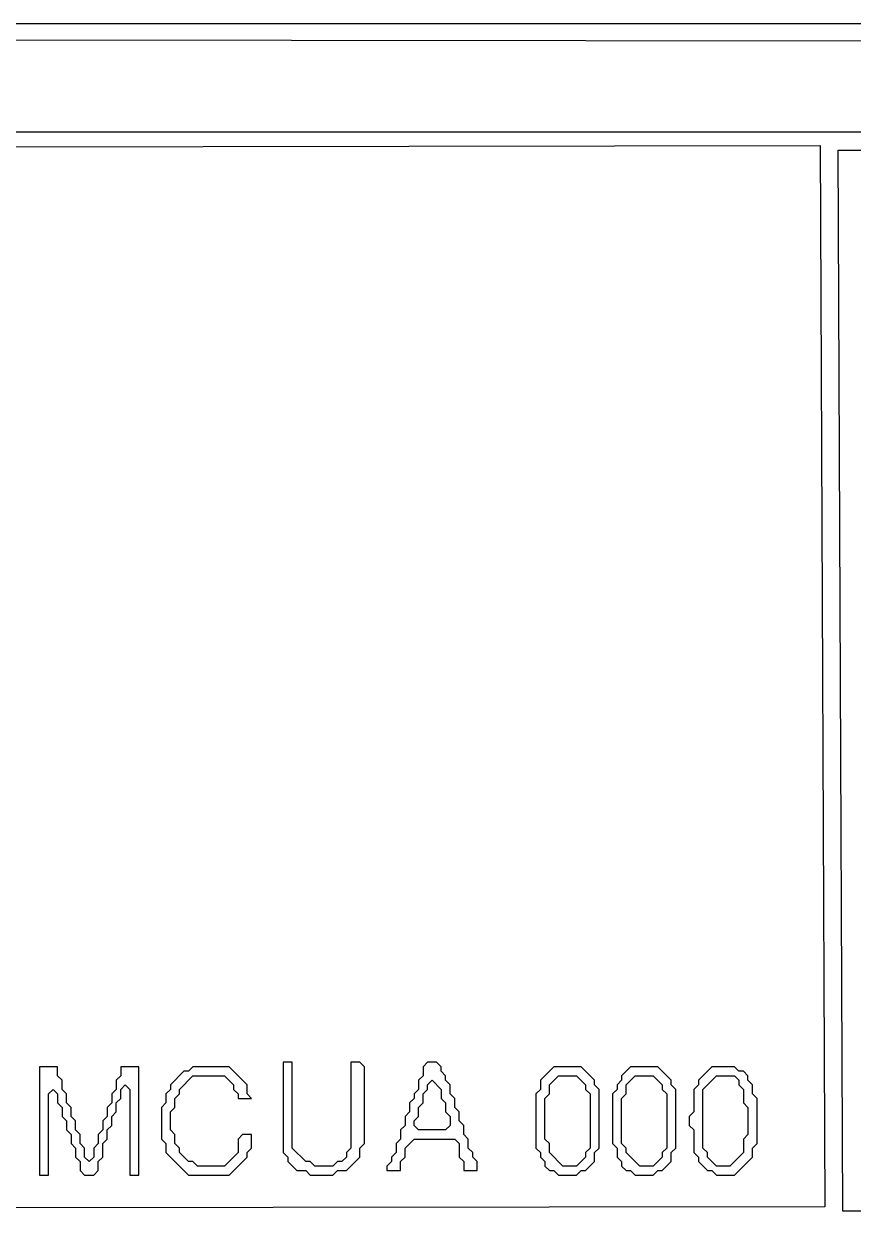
# Model space of a CAD drawing. Extents: x 17 to 323, y -435 to -5.
# Drawn here: x 267.75 to 286.13, y -401.3 to -375 of the extents above; entities that cross this region are included whole.
import ezdxf

# ---------------------------------------------------------------- set-up
doc = ezdxf.new("R2010")
doc.units = 0

msp = doc.modelspace()

# ---------------------------------------------------------------- linework, layer by layer
at = {"layer": 'CONTOURS'}
for p, q in [((312.9, -375), (206.1, -375)), ((206.5, -375.3), (313, -375.4)), ((312.9, -377.4), (208.5, -377.4)), ((208.8, -377.8), (285.4, -377.7)), ((285.4, -377.7), (285.5, -401.2)), ((285.8, -377.8), (312.9, -377.7)), ((285.9, -401.3), (285.8, -377.8)), ((268.1, -398.1), (268.1, -400.5)), ((268.5, -398.1), (268.1, -398.1)), ((268.5, -398.3), (268.5, -398.1)), ((270.3, -398.1), (269.9, -398.1)), ((269.9, -398.1), (269.9, -398.3)), ((270.3, -400.5), (270.3, -398.1)), ((271.5, -398.1), (271.4, -398.2)), ((272.3, -398.1), (271.5, -398.1)), ((272.7, -398.5), (272.3, -398.1)), ((273.5, -398), (273.5, -400)), ((273.7, -398), (273.5, -398)), ((273.7, -399.9), (273.7, -398)), ((275.2, -398), (275, -398)), ((275, -398), (275, -399.9)), ((275.3, -398.1), (275.2, -398)), ((275.3, -399.8), (275.3, -398.1)), ((276.7, -398), (276.6, -398.1)), ((276.6, -398.1), (276.6, -398.3)), ((276.9, -398), (276.7, -398)), ((277, -398.1), (276.9, -398)), ((277, -398.2), (277, -398.1)), ((279.5, -398.1), (279.2, -398.4)), ((280.1, -398.1), (279.5, -398.1)), ((280.4, -398.4), (280.1, -398.1)), ((281.2, -398.1), (281, -398.3)), ((281.8, -398.1), (281.2, -398.1)), ((282.1, -398.4), (281.8, -398.1)), ((283, -398.1), (282.7, -398.4)), ((283.5, -398.1), (283, -398.1)), ((283.6, -398.2), (283.5, -398.1)), ((268.6, -398.4), (268.5, -398.3)), ((268.6, -398.6), (268.6, -398.4)), ((269.9, -398.3), (269.8, -398.4)), ((269.8, -398.4), (269.8, -398.6)), ((271.3, -398.2), (271, -398.5)), ((271.2, -398.6), (271.5, -398.3)), ((271.4, -398.2), (271.3, -398.2)), ((271.5, -398.3), (272.2, -398.3)), ((272.2, -398.3), (272.4, -398.5)), ((276.6, -398.3), (276.5, -398.4)), ((276.5, -398.4), (276.5, -398.6)), ((276.7, -398.5), (276.8, -398.4)), ((276.8, -398.4), (277, -398.6)), ((277.1, -398.3), (277, -398.2)), ((277.1, -398.4), (277.1, -398.3)), ((277.2, -398.5), (277.1, -398.4)), ((279.2, -398.4), (279.2, -398.6)), ((279.4, -398.5), (279.6, -398.3)), ((279.6, -398.3), (280, -398.3)), ((280, -398.3), (280.2, -398.5)), ((280.4, -398.5), (280.4, -398.4)), ((281, -398.4), (280.9, -398.5)), ((281, -398.3), (281, -398.4)), ((281.1, -398.5), (281.3, -398.3)), ((281.3, -398.3), (281.7, -398.3)), ((281.7, -398.3), (281.9, -398.5)), ((282.1, -398.5), (282.1, -398.4)), ((282.7, -398.4), (282.7, -398.5)), ((282.8, -398.6), (283.1, -398.3)), ((283.1, -398.3), (283.5, -398.3)), ((283.5, -398.3), (283.6, -398.4)), ((283.7, -398.2), (283.6, -398.2)), ((283.6, -398.4), (283.6, -398.5)), ((283.8, -398.3), (283.7, -398.2)), ((283.8, -398.4), (283.8, -398.3)), ((283.9, -398.5), (283.8, -398.4)), ((268.3, -398.7), (268.4, -398.6)), ((268.3, -400.5), (268.3, -398.7)), ((268.4, -398.6), (268.5, -398.7)), ((268.5, -398.7), (268.5, -398.9)), ((268.7, -398.7), (268.6, -398.6)), ((268.7, -398.9), (268.7, -398.7)), ((269.8, -398.6), (269.7, -398.7)), ((269.7, -398.7), (269.7, -398.9)), ((269.9, -398.6), (270, -398.5)), ((269.9, -398.8), (269.9, -398.6)), ((270, -398.5), (270.1, -398.6)), ((270.1, -398.6), (270.1, -400.5)), ((271, -398.6), (270.9, -398.7)), ((270.9, -398.7), (270.9, -398.9)), ((271, -398.5), (271, -398.6)), ((271.1, -398.8), (271.2, -398.7)), ((271.2, -398.7), (271.2, -398.6)), ((272.4, -398.5), (272.4, -398.6)), ((272.4, -398.6), (272.5, -398.7)), ((272.5, -398.7), (272.5, -398.8)), ((272.7, -398.7), (272.7, -398.5)), ((272.8, -398.8), (272.7, -398.7)), ((276.5, -398.6), (276.4, -398.7)), ((276.4, -398.7), (276.4, -398.8)), ((276.6, -398.7), (276.7, -398.6)), ((276.6, -398.9), (276.6, -398.7)), ((276.7, -398.6), (276.7, -398.5)), ((277, -398.6), (277, -398.8)), ((277.2, -398.7), (277.2, -398.5)), ((277.3, -398.8), (277.2, -398.7)), ((279.2, -398.6), (279.1, -398.7)), ((279.1, -398.7), (279.1, -399.9)), ((279.3, -398.8), (279.4, -398.7)), ((279.4, -398.7), (279.4, -398.5)), ((280.2, -398.5), (280.2, -398.6)), ((280.2, -398.6), (280.3, -398.7)), ((280.3, -398.7), (280.3, -399.9)), ((280.5, -398.6), (280.4, -398.5)), ((280.5, -399.9), (280.5, -398.6)), ((280.9, -398.6), (280.8, -398.7)), ((280.8, -398.7), (280.8, -399.8)), ((280.9, -398.5), (280.9, -398.6)), ((281, -398.8), (281.1, -398.7)), ((281.1, -398.7), (281.1, -398.5)), ((281.9, -398.5), (281.9, -398.6)), ((281.9, -398.6), (282, -398.7)), ((282, -398.7), (282, -399.9)), ((282.2, -398.6), (282.1, -398.5)), ((282.2, -399.9), (282.2, -398.6)), ((282.7, -398.5), (282.6, -398.6)), ((282.6, -398.6), (282.6, -399.1)), ((282.8, -399.9), (282.8, -398.6)), ((283.6, -398.5), (283.7, -398.6)), ((283.7, -398.6), (283.7, -398.9)), ((283.9, -398.7), (283.9, -398.5)), ((284, -398.8), (283.9, -398.7)), ((268.5, -398.9), (268.6, -399)), ((268.8, -399), (268.7, -398.9)), ((269.7, -398.9), (269.6, -399)), ((269.8, -398.9), (269.9, -398.8)), ((269.8, -399.1), (269.8, -398.9)), ((270.9, -398.9), (270.8, -399)), ((271.1, -399), (271.1, -398.8)), ((272.5, -398.8), (272.8, -398.8)), ((276.4, -398.8), (276.3, -398.9)), ((276.3, -398.9), (276.3, -399.1)), ((276.5, -399), (276.6, -398.9)), ((277, -398.8), (277.1, -398.9)), ((277.1, -398.9), (277.1, -399.1)), ((277.3, -399), (277.3, -398.8)), ((279.3, -399.7), (279.3, -398.8)), ((281, -399.8), (281, -398.8)), ((283.7, -398.9), (283.8, -399)), ((284, -399.8), (284, -398.8)), ((268.6, -399), (268.6, -399.2)), ((268.6, -399.2), (268.7, -399.3)), ((268.8, -399.2), (268.8, -399)), ((268.9, -399.3), (268.8, -399.2)), ((269.6, -399.2), (269.5, -399.3)), ((269.6, -399), (269.6, -399.2)), ((269.7, -399.2), (269.8, -399.1)), ((269.7, -399.4), (269.7, -399.2)), ((270.8, -399), (270.8, -399.7)), ((271, -399.1), (271.1, -399)), ((271, -399.5), (271, -399.1)), ((276.3, -399.1), (276.2, -399.2)), ((276.2, -399.2), (276.2, -399.4)), ((276.4, -399.3), (276.5, -399.2)), ((276.5, -399.2), (276.5, -399)), ((277.1, -399.1), (277.2, -399.2)), ((277.2, -399.2), (277.2, -399.4)), ((277.4, -399.1), (277.3, -399)), ((277.4, -399.3), (277.4, -399.1)), ((282.6, -399.1), (282.5, -399.2)), ((282.5, -399.2), (282.5, -399.4)), ((283.8, -399), (283.8, -399.6)), ((268.7, -399.3), (268.7, -399.5)), ((268.9, -399.5), (268.9, -399.3)), ((269.5, -399.3), (269.5, -399.5)), ((269.6, -399.5), (269.7, -399.4)), ((276.2, -399.4), (276.1, -399.5)), ((276.4, -399.4), (276.4, -399.3)), ((276.5, -399.5), (276.4, -399.4)), ((277.2, -399.4), (277.1, -399.5)), ((277.5, -399.4), (277.4, -399.3)), ((277.5, -399.6), (277.5, -399.4)), ((282.5, -399.4), (282.6, -399.5)), ((268.7, -399.5), (268.8, -399.6)), ((268.8, -399.6), (268.8, -399.8)), ((269, -399.6), (268.9, -399.5)), ((269, -399.8), (269, -399.6)), ((269.5, -399.5), (269.4, -399.6)), ((269.4, -399.6), (269.4, -399.8)), ((269.5, -399.8), (269.6, -399.7)), ((269.6, -399.7), (269.6, -399.5)), ((270.8, -399.7), (270.9, -399.8)), ((271.1, -399.6), (271, -399.5)), ((271.1, -399.8), (271.1, -399.6)), ((272.6, -399.6), (272.5, -399.7)), ((272.5, -399.7), (272.5, -400)), ((272.8, -399.6), (272.6, -399.6)), ((272.8, -399.9), (272.8, -399.6)), ((276.1, -399.7), (276, -399.8)), ((276.1, -399.5), (276.1, -399.7)), ((276.2, -399.9), (276.4, -399.7)), ((276.4, -399.7), (277.3, -399.7)), ((277.1, -399.5), (276.5, -399.5)), ((277.3, -399.7), (277.4, -399.8)), ((277.6, -399.7), (277.5, -399.6)), ((277.6, -399.9), (277.6, -399.7)), ((279.4, -399.8), (279.3, -399.7)), ((282.6, -399.5), (282.6, -400)), ((283.8, -399.6), (283.7, -399.7)), ((283.7, -399.7), (283.7, -400)), ((268.8, -399.8), (268.9, -399.9)), ((268.9, -399.9), (268.9, -400.1)), ((269.1, -399.9), (269, -399.8)), ((269.1, -400.1), (269.1, -399.9)), ((269.4, -399.8), (269.3, -399.9)), ((269.3, -399.9), (269.3, -400.1)), ((269.5, -400.1), (269.5, -399.8)), ((270.9, -399.8), (270.9, -400)), ((270.9, -400), (271.4, -400.5)), ((271.2, -399.9), (271.1, -399.8)), ((271.2, -400), (271.2, -399.9)), ((271.4, -400.2), (271.2, -400)), ((272.5, -400), (272.2, -400.3)), ((272.7, -400), (272.8, -399.9)), ((272.7, -400.1), (272.7, -400)), ((273.5, -400), (273.6, -400.1)), ((274, -400.2), (273.7, -399.9)), ((275, -399.9), (274.9, -400)), ((274.9, -400), (274.9, -400.1)), ((275.2, -399.9), (275.3, -399.8)), ((275.2, -400.1), (275.2, -399.9)), ((276, -400), (275.9, -400.1)), ((276, -399.8), (276, -400)), ((276.2, -400.1), (276.2, -399.9)), ((277.4, -399.8), (277.4, -400.1)), ((277.7, -400), (277.6, -399.9)), ((277.7, -400.1), (277.7, -400)), ((279.1, -399.9), (279.2, -400)), ((279.2, -400), (279.2, -400.1)), ((279.4, -400), (279.4, -399.8)), ((279.7, -400.3), (279.4, -400)), ((280.3, -399.9), (280.2, -400)), ((280.2, -400), (280.2, -400.1)), ((280.4, -400), (280.5, -399.9)), ((280.4, -400.2), (280.4, -400)), ((280.8, -399.8), (280.9, -399.9)), ((280.9, -399.9), (280.9, -400.1)), ((281.1, -399.9), (281, -399.8)), ((281.1, -400), (281.1, -399.9)), ((281.4, -400.3), (281.1, -400)), ((282, -399.9), (281.9, -400)), ((281.9, -400), (281.9, -400.1)), ((282.1, -400), (282.2, -399.9)), ((282.1, -400.2), (282.1, -400)), ((282.6, -400), (282.7, -400.1)), ((282.9, -400), (282.8, -399.9)), ((282.9, -400.1), (282.9, -400)), ((283.7, -400), (283.4, -400.3)), ((283.9, -399.9), (284, -399.8)), ((283.9, -400.1), (283.9, -399.9)), ((268.9, -400.1), (269, -400.2)), ((269, -400.2), (269, -400.4)), ((269.2, -400.2), (269.1, -400.1)), ((269.3, -400.1), (269.2, -400.2)), ((269.4, -400.2), (269.5, -400.1)), ((269.4, -400.4), (269.4, -400.2)), ((271.5, -400.2), (271.4, -400.2)), ((271.6, -400.3), (271.5, -400.2)), ((272.3, -400.5), (272.7, -400.1)), ((273.6, -400.1), (273.6, -400.2)), ((273.6, -400.2), (273.8, -400.4)), ((274.1, -400.2), (274, -400.2)), ((274.2, -400.3), (274.1, -400.2)), ((274.7, -400.2), (274.6, -400.3)), ((274.8, -400.2), (274.7, -400.2)), ((274.9, -400.1), (274.8, -400.2)), ((274.9, -400.4), (275.2, -400.1)), ((275.9, -400.2), (275.8, -400.3)), ((275.9, -400.1), (275.9, -400.2)), ((276.1, -400.2), (276.2, -400.1)), ((276.1, -400.4), (276.1, -400.2)), ((277.4, -400.1), (277.5, -400.2)), ((277.5, -400.2), (277.5, -400.4)), ((277.8, -400.2), (277.7, -400.1)), ((277.8, -400.4), (277.8, -400.2)), ((279.2, -400.1), (279.3, -400.2)), ((279.3, -400.2), (279.3, -400.3)), ((280.2, -400.1), (280, -400.3)), ((280.2, -400.4), (280.4, -400.2)), ((280.9, -400.1), (281, -400.2)), ((281, -400.2), (281, -400.3)), ((281.9, -400.1), (281.7, -400.3)), ((281.9, -400.4), (282.1, -400.2)), ((282.7, -400.1), (282.7, -400.2)), ((282.7, -400.2), (282.9, -400.4)), ((283.1, -400.3), (282.9, -400.1)), ((283.5, -400.5), (283.9, -400.1)), ((268.1, -400.5), (268.3, -400.5)), ((269, -400.4), (269.1, -400.5)), ((269.1, -400.5), (269.3, -400.5)), ((269.3, -400.5), (269.4, -400.4)), ((270.1, -400.5), (270.3, -400.5)), ((271.4, -400.5), (272.3, -400.5)), ((272.2, -400.3), (271.6, -400.3)), ((273.8, -400.4), (274, -400.4)), ((274, -400.4), (274.1, -400.5)), ((274.1, -400.5), (274.6, -400.5)), ((274.6, -400.3), (274.2, -400.3)), ((274.6, -400.5), (274.7, -400.4)), ((274.7, -400.4), (274.9, -400.4)), ((275.8, -400.3), (275.8, -400.4)), ((275.8, -400.4), (276.1, -400.4)), ((277.5, -400.4), (277.8, -400.4)), ((279.3, -400.3), (279.4, -400.4)), ((279.4, -400.4), (279.5, -400.4)), ((279.5, -400.4), (279.6, -400.5)), ((279.6, -400.5), (280, -400.5)), ((280, -400.3), (279.7, -400.3)), ((280, -400.5), (280.1, -400.4)), ((280.1, -400.4), (280.2, -400.4)), ((281, -400.3), (281.1, -400.4)), ((281.1, -400.4), (281.2, -400.4)), ((281.2, -400.4), (281.3, -400.5)), ((281.3, -400.5), (281.7, -400.5)), ((281.7, -400.3), (281.4, -400.3)), ((281.7, -400.5), (281.8, -400.4)), ((281.8, -400.4), (281.9, -400.4)), ((282.9, -400.4), (283, -400.4)), ((283, -400.4), (283.1, -400.5)), ((283.4, -400.3), (283.1, -400.3)), ((283.1, -400.5), (283.5, -400.5)), ((285.5, -401.2), (208.9, -401.3)), ((293.6, -401.3), (285.9, -401.3))]:
    msp.add_line(p, q, dxfattribs=at)

doc.saveas('drawing.dxf')
